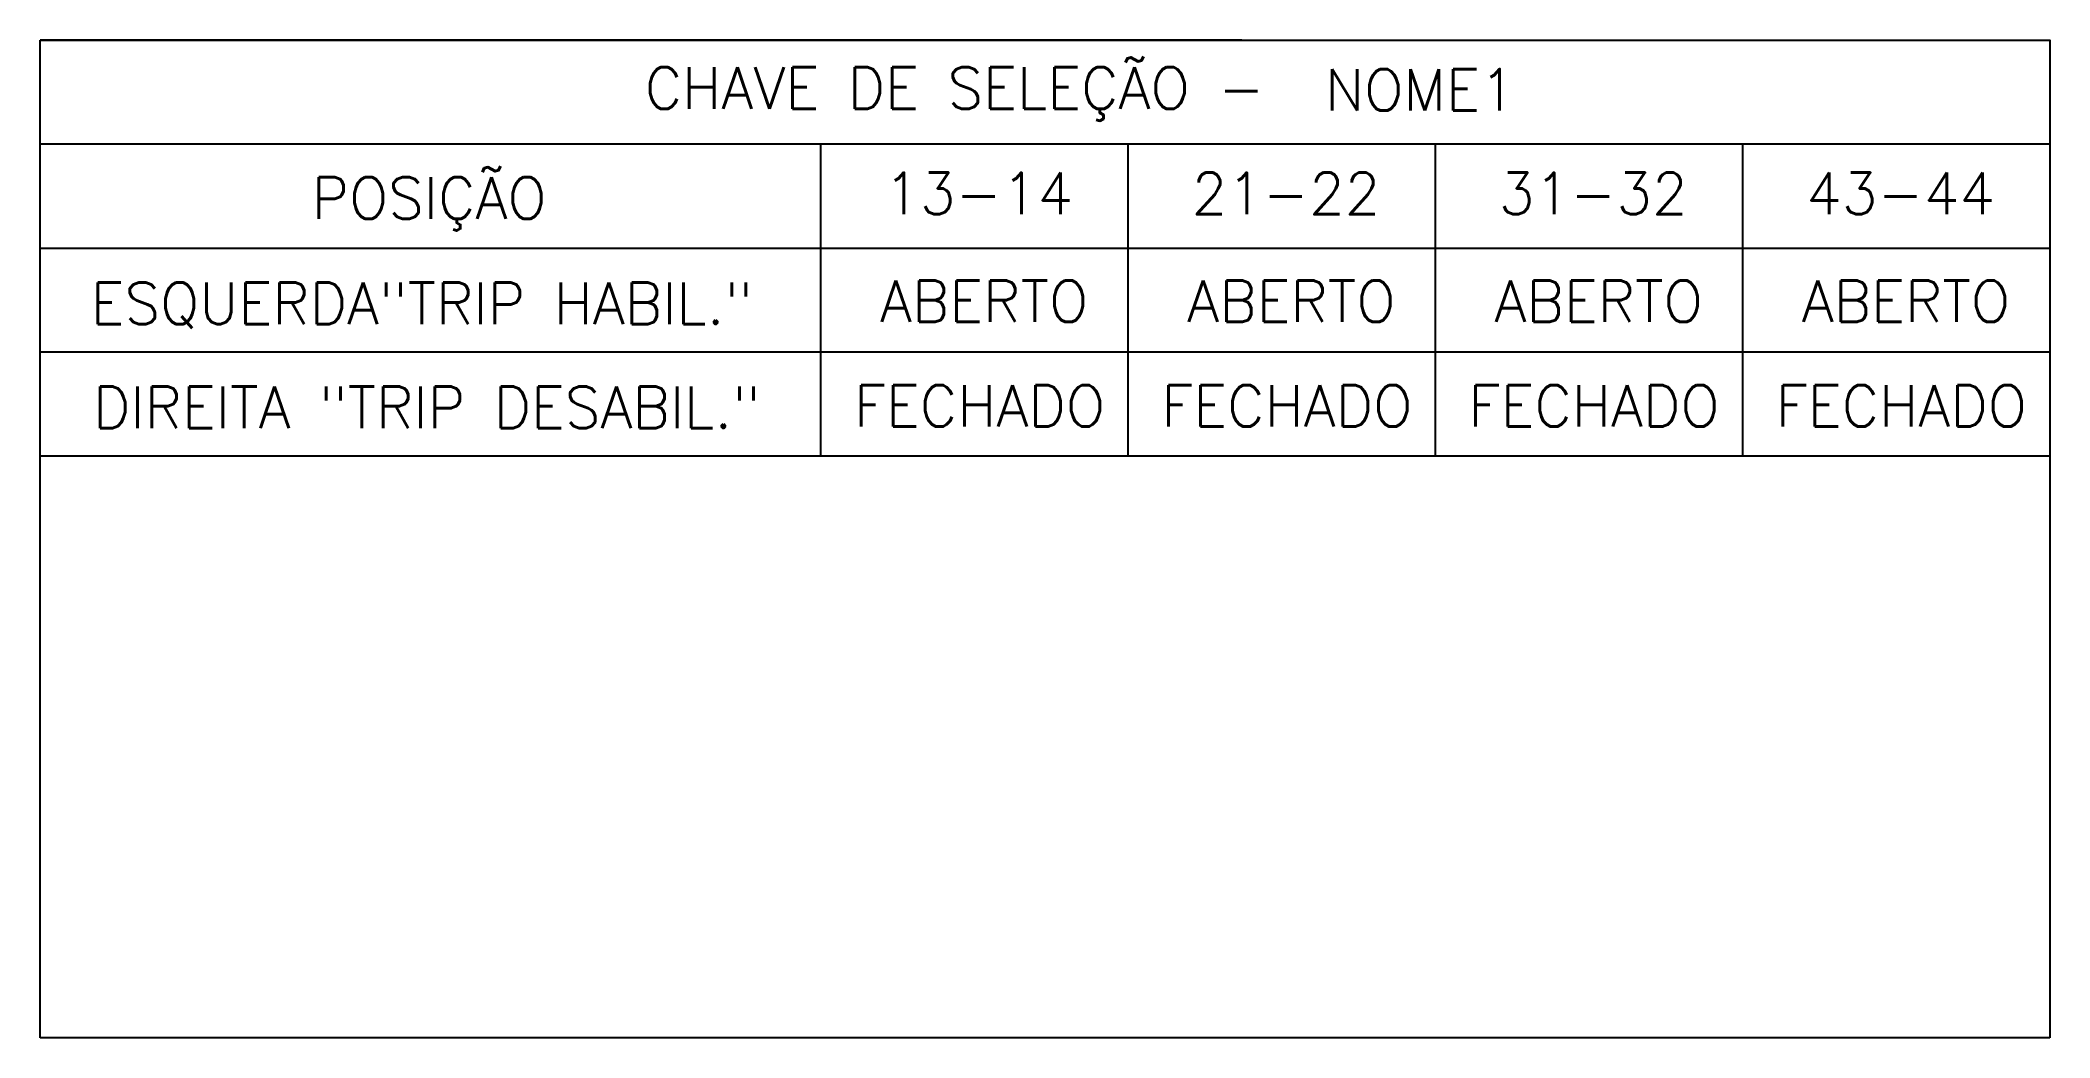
# Model space of a CAD drawing. Header units: millimetres. Extents: x 2373.7 to 2470.4, y 1903.4 to 1951.4.
import ezdxf
from ezdxf.enums import TextEntityAlignment as Align

# ---------------------------------------------------------------- set-up
doc = ezdxf.new("R2010")
doc.units = ezdxf.units.MM
doc.styles.add('ROMANS', font='romans')

msp = doc.modelspace()

# ---------------------------------------------------------------- linework, layer by layer
at = {"linetype": 'Continuous'}
for p, q in [((2431.491, 1951.424), (2373.652, 1951.424)), ((2448.785, 1946.424), (2373.652, 1946.424)), ((2470.382, 1903.424), (2373.652, 1903.424))]:
    msp.add_line(p, q, dxfattribs=at)
for p, q in [((2373.652, 1951.424), (2470.382, 1951.424)), ((2373.652, 1903.424), (2373.652, 1946.424)), ((2411.219, 1946.424), (2411.219, 1931.424)), ((2426.01, 1946.424), (2426.01, 1931.424)), ((2440.8, 1946.424), (2440.8, 1931.424)), ((2455.591, 1946.424), (2455.591, 1931.424)), ((2470.382, 1946.424), (2470.382, 1903.424)), ((2373.652, 1941.424), (2456.45, 1941.424)), ((2411.219, 1941.424), (2470.382, 1941.424)), ((2373.652, 1936.424), (2470.382, 1936.424)), ((2373.652, 1931.424), (2470.382, 1931.424))]:
    msp.add_line(p, q)
msp.add_lwpolyline([(2373.652, 1951.424), (2470.382, 1951.424), (2470.382, 1946.424), (2373.652, 1946.424)], close=True)

# ---------------------------------------------------------------- texts
at = {"color": 7, "linetype": 'Continuous', "style": 'ROMANS'}
for s, p in [('CHAVE DE SELEÇÃO -', (2417.668, 1948.12)), ('POSIÇÃO', (2392.373, 1942.833)), ('13-14', (2418.824, 1943.051)), ('21-22', (2433.615, 1943.051)), ('31-32', (2448.406, 1943.051)), ('43-44', (2463.197, 1943.051)), ('ESQUERDA"TRIP HABIL."', (2392.022, 1937.762)), ('ABERTO', (2419.084, 1937.865)), ('ABERTO', (2433.875, 1937.865)), ('ABERTO', (2448.666, 1937.865)), ('ABERTO', (2463.456, 1937.865)), ('DIREITA "TRIP DESABIL."', (2392.263, 1932.762)), ('FECHADO', (2418.865, 1932.83)), ('FECHADO', (2433.656, 1932.83)), ('FECHADO', (2448.446, 1932.83)), ('FECHADO', (2463.237, 1932.83))]:
    msp.add_text(s, height=2, dxfattribs=at).set_placement(p, align=Align.CENTER)
msp.add_attdef('NOME1', (2435.495, 1948.034), '', height=2, dxfattribs=at)

doc.saveas('drawing.dxf')
